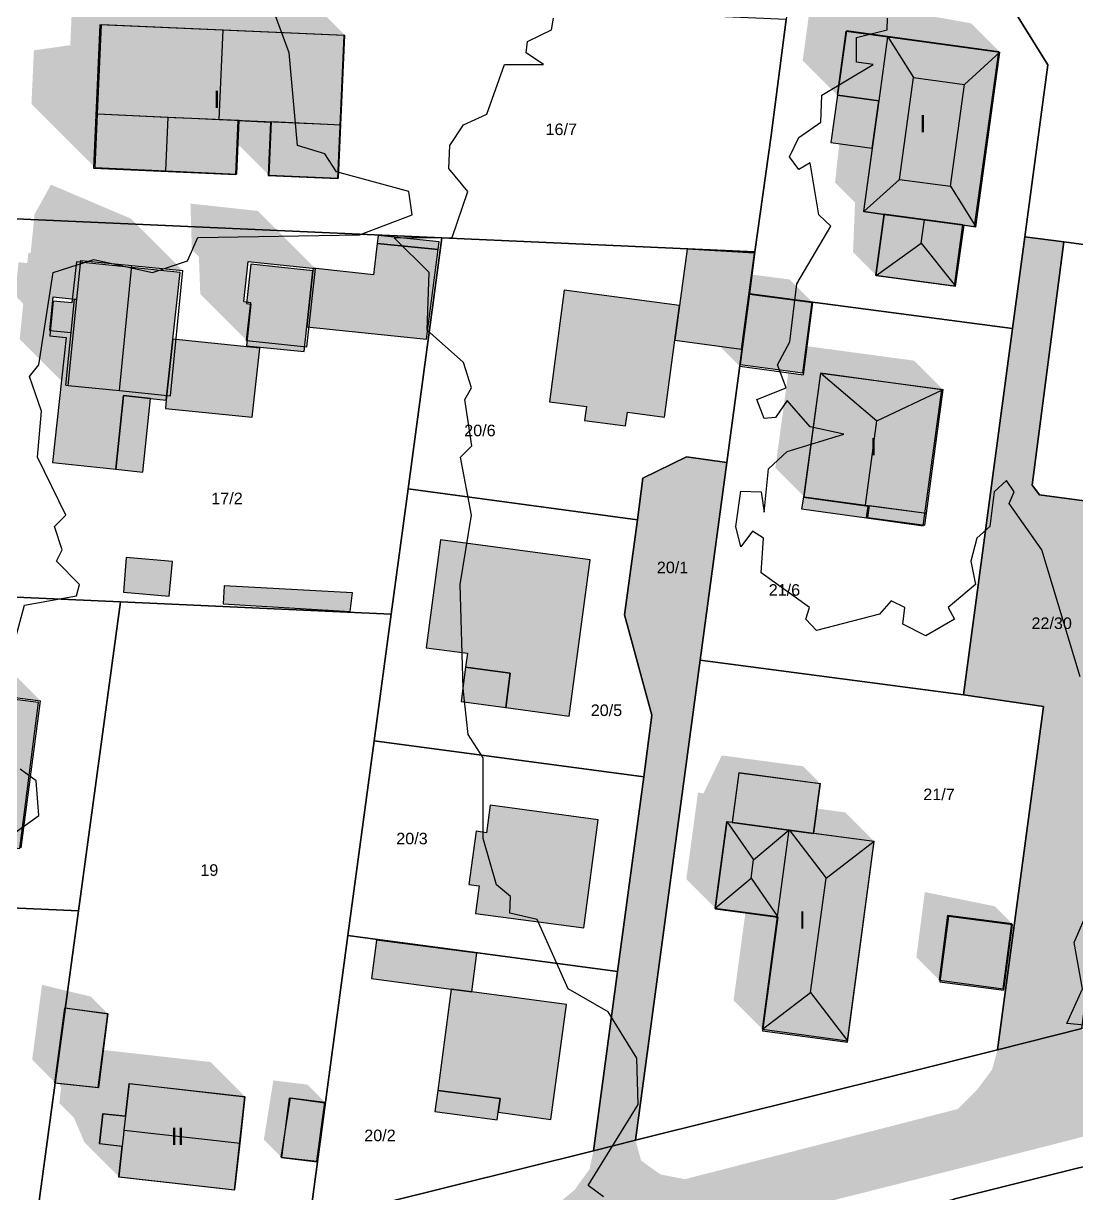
# Model space of a CAD drawing. Header units: millimetres. Extents: x 238 to 3518, y -74 to 2735.
# Drawn here: x 1710.4 to 1801.6, y 1655.5 to 1756.8 of the extents above; entities that cross this region are included whole.
import ezdxf
from ezdxf.enums import TextEntityAlignment as Align

# ---------------------------------------------------------------- set-up
doc = ezdxf.new("R2010")
doc.units = ezdxf.units.MM
for name, color, linetype in [('LP_Flurstueck_bez', 7, 'Continuous'), ('LP_Flurstuecke', 8, 'Continuous'), ('LP_Gebaeude_Dachaufsicht', 9, 'Continuous'), ('LP_Gebaeude_Dachschatten', 253, 'Continuous'), ('LP_Gebaeude_F', 254, 'Continuous'), ('LP_Gebaeude_Geschosszahl', 7, 'Continuous'), ('LP_Gebaeude_Schatten', 7, 'Continuous'), ('LP_Gebaeude_U', 7, 'Continuous'), ('LP_Topographie_Hoehenlinien', 8, 'Continuous'), ('LP_Verkehr_Strassen', 9, 'Continuous')]:
    doc.layers.add(name, color=color, linetype=linetype)
doc.styles.get("Standard").update_dxf_attribs({"font": 'arial.ttf'})

msp = doc.modelspace()

# ---------------------------------------------------------------- hatches: boundary and pattern name
at = {"layer": 'LP_Gebaeude_Dachschatten'}
for points in [[(1717.16, 1756.68), (1716.82, 1748.93), (1723.46, 1748.63), (1724.95, 1748.57), (1727.35, 1748.46), (1727.7, 1756.22)], [(1786.23, 1743.27), (1787.44, 1752.09), (1785.23, 1755.6), (1784.47, 1750.05), (1783.9, 1745.94), (1783.15, 1740.49)], [(1787.44, 1752.09), (1791.85, 1751.48), (1794.92, 1754.27), (1785.23, 1755.6)], [(1716.82, 1748.93), (1716.61, 1744.28), (1722.74, 1744), (1722.95, 1748.66)], [(1784.94, 1740.24), (1784.21, 1734.96), (1788.1, 1737.74), (1788.38, 1739.77)], [(1779.43, 1726.5), (1777.99, 1715.79), (1783.28, 1715.08), (1784.26, 1722.38)], [(1790.01, 1725.08), (1779.43, 1726.5), (1784.26, 1722.38)], [(1778.81, 1686.7), (1779.39, 1690.98), (1772.35, 1691.92), (1771.77, 1687.64)], [(1773.38, 1682.79), (1773.6, 1684.4), (1771.29, 1687.71), (1770.28, 1680.21)], [(1773.6, 1684.4), (1776.69, 1686.98), (1771.77, 1687.64), (1771.29, 1687.71)], [(1778.54, 1672.92), (1779.87, 1682.79), (1776.69, 1686.98), (1775.68, 1679.48), (1774.37, 1669.72)], [(1779.87, 1682.79), (1784.04, 1685.99), (1778.81, 1686.7), (1776.69, 1686.98)], [(1729.16, 1659.86), (1729.61, 1663.89), (1719.58, 1665.02), (1719.27, 1662.2), (1719.14, 1660.98)]]:
    msp.add_hatch(color=253, dxfattribs=at).paths.add_polyline_path(points)
at = {"layer": 'LP_Gebaeude_F'}
for points in [[(1716.48, 1744.23), (1728.79, 1743.7), (1728.99, 1748.36), (1731.8, 1748.23), (1731.6, 1743.6), (1737.62, 1743.33), (1738.16, 1755.73), (1717.02, 1756.65)], [(1780.87, 1750.54), (1784.44, 1750.05), (1783.87, 1745.96), (1783.12, 1740.51), (1784.88, 1740.26), (1791.7, 1739.33), (1792.73, 1739.19), (1794.82, 1754.3), (1781.64, 1756.12)], [(1780.3, 1746.45), (1783.87, 1745.96), (1784.44, 1750.05), (1780.87, 1750.54)], [(1784.15, 1734.98), (1790.98, 1734.05), (1791.7, 1739.33), (1784.88, 1740.26)], [(1734.94, 1730.51), (1745.3, 1729.44), (1746.31, 1737.19), (1741.63, 1737.66), (1741.02, 1737.72), (1740.7, 1735.02), (1735.49, 1735.58), (1735.46, 1735.36)], [(1741.02, 1737.72), (1741.63, 1737.66), (1746.31, 1737.19), (1746.4, 1737.87), (1741.1, 1738.42)], [(1766.79, 1729.35), (1772.56, 1728.57), (1773.68, 1736.88), (1767.86, 1737.22), (1767.18, 1732.35)], [(1712.69, 1729.73), (1714.12, 1729.58), (1712.94, 1718.77), (1718.4, 1718.2), (1719.07, 1724.56), (1721.41, 1724.31), (1722.77, 1724.15), (1723.35, 1729.44), (1723.99, 1735.22), (1715.01, 1736.13), (1714.61, 1732.57), (1713, 1732.74)], [(1729.71, 1728.87), (1734.71, 1728.37), (1734.94, 1730.51), (1735.46, 1735.36), (1730.09, 1735.94), (1729.73, 1732.52), (1730.1, 1732.48)], [(1755.94, 1724.03), (1759.14, 1723.6), (1758.98, 1722.41), (1762.52, 1721.93), (1762.68, 1723.13), (1765.89, 1722.69), (1766.79, 1729.35), (1767.18, 1732.35), (1757.21, 1733.68)], [(1772.43, 1727.24), (1777.85, 1726.52), (1778.66, 1732.63), (1773.24, 1733.35)], [(1722.7, 1723.45), (1730.2, 1722.68), (1730.88, 1728.66), (1723.35, 1729.44), (1722.77, 1724.15)], [(1777.91, 1715.77), (1783.51, 1714.99), (1783.37, 1713.97), (1788.28, 1713.29), (1789.89, 1725.06), (1779.38, 1726.5)], [(1718.4, 1718.2), (1720.76, 1717.94), (1721.41, 1724.31), (1719.07, 1724.56)], [(1777.75, 1714.76), (1783.37, 1713.97), (1783.51, 1714.99), (1777.91, 1715.77)], [(1745.27, 1702.74), (1748.85, 1702.26), (1748.68, 1701.06), (1752.55, 1700.55), (1752.16, 1697.57), (1757.65, 1696.83), (1759.45, 1710.35), (1746.52, 1712.09)], [(1719.08, 1707.55), (1723.03, 1707.21), (1723.32, 1710.21), (1719.31, 1710.55)], [(1727.7, 1706.54), (1738.69, 1705.86), (1738.88, 1707.5), (1727.79, 1708.09)], [(1748.29, 1698.09), (1752.16, 1697.57), (1752.55, 1700.55), (1748.68, 1701.06)], [(1700.14, 1686.63), (1710.11, 1685.36), (1711.71, 1698.01), (1701.75, 1699.28)], [(1771.76, 1687.61), (1778.78, 1686.67), (1779.36, 1690.97), (1772.33, 1691.9)], [(1748.96, 1682.25), (1749.86, 1682.13), (1749.54, 1679.75), (1758.9, 1678.49), (1760.16, 1687.85), (1750.8, 1689.11), (1750.48, 1686.73), (1749.58, 1686.86)], [(1770.27, 1680.14), (1775.69, 1679.42), (1774.37, 1669.59), (1781.73, 1668.61), (1784.05, 1685.96), (1778.78, 1686.67), (1771.76, 1687.61), (1771.28, 1687.67)], [(1789.72, 1673.82), (1795.25, 1673.1), (1796, 1678.77), (1790.46, 1679.49)], [(1740.55, 1674.12), (1747.44, 1673.2), (1749.22, 1672.97), (1749.66, 1676.32), (1740.98, 1677.44)], [(1746.28, 1664.44), (1751.67, 1663.73), (1751.51, 1662.54), (1756.07, 1661.92), (1757.4, 1671.88), (1749.22, 1672.97), (1747.44, 1673.2)], [(1713.11, 1665.08), (1716.87, 1664.69), (1717.73, 1671.05), (1713.98, 1671.55)], [(1716.96, 1659.83), (1718.93, 1659.61), (1718.63, 1656.96), (1728.67, 1655.84), (1729.57, 1663.89), (1719.53, 1665.01), (1719.21, 1662.2), (1717.25, 1662.42)], [(1732.75, 1658.64), (1735.84, 1658.24), (1736.51, 1663.32), (1733.42, 1663.77)], [(1746.03, 1662.61), (1751.42, 1661.9), (1751.51, 1662.54), (1751.67, 1663.73), (1746.28, 1664.44)]]:
    msp.add_hatch(color=254, dxfattribs=at).paths.add_polyline_path(points)
at = {"layer": 'LP_Gebaeude_Schatten'}
for points in [[(1711.32, 1754.43), (1714.47, 1754.88), (1714.66, 1759.18), (1720.7, 1763.22), (1736.23, 1757.75), (1738.23, 1755.75), (1717.16, 1756.68), (1716.82, 1748.93), (1716.61, 1744.28), (1711.11, 1749.78), (1711.32, 1754.43)], [(1785.23, 1755.6), (1781.61, 1756.1), (1780.85, 1750.55), (1777.85, 1753.55), (1778.61, 1759.1), (1782.23, 1758.6), (1792.42, 1756.77), (1794.92, 1754.27), (1785.23, 1755.6)], [(1782.38, 1741.26), (1780.65, 1742.99), (1781.23, 1748.27), (1781.52, 1750.45), (1784.47, 1750.05), (1783.9, 1745.94), (1783.15, 1740.49), (1784.94, 1740.24), (1784.21, 1734.96), (1782.21, 1736.96), (1782.38, 1741.26)], [(1729.08, 1748.38), (1731.88, 1748.26), (1731.68, 1743.63), (1728.98, 1746.32), (1729.08, 1748.38)], [(1711.38, 1740.26), (1712.8, 1742.81), (1719.71, 1739.87), (1724.21, 1735.37), (1715.38, 1736.26), (1715.04, 1732.89), (1714.84, 1732.91), (1712.99, 1733.09), (1712.7, 1730.2), (1714.55, 1730.02), (1714.09, 1725.45), (1710.09, 1729.45), (1710.4, 1732.5), (1709.7, 1733.2), (1709.99, 1736.09), (1710.75, 1736.02), (1710.84, 1736.91), (1711.04, 1736.89), (1711.38, 1740.26)], [(1724.99, 1737.19), (1724.87, 1741.17), (1730.68, 1740.54), (1735.68, 1735.54), (1729.87, 1736.17), (1729.49, 1732.69), (1730.08, 1732.62), (1729.72, 1729.33), (1725.72, 1733.33), (1725.6, 1736.58), (1724.99, 1737.19)], [(1771.26, 1735.32), (1776.74, 1734.6), (1778.74, 1732.6), (1773.26, 1733.32), (1772.41, 1727.1), (1770.41, 1729.1), (1771.26, 1735.32)], [(1779.43, 1726.5), (1777.99, 1715.79), (1775.49, 1718.29), (1776.6, 1726.54), (1777.92, 1726.36), (1778.24, 1728.83), (1787.51, 1727.58), (1790.01, 1725.08), (1779.43, 1726.5)], [(1783.62, 1715.04), (1783.48, 1714.01), (1782.27, 1715.22), (1783.62, 1715.04)], [(1709.36, 1704.55), (1702.87, 1705.43), (1702.4, 1701.97), (1708.35, 1701.16), (1709.4, 1700.64), (1711.9, 1698.14), (1702, 1699.45), (1700.32, 1686.71), (1697.32, 1689.71), (1699, 1702.45), (1700.89, 1704.73), (1700.87, 1707.43), (1707.86, 1706.05), (1709.36, 1704.55)], [(1768.79, 1690.21), (1769.27, 1690.14), (1770.85, 1693.42), (1777.89, 1692.48), (1779.39, 1690.98), (1772.35, 1691.92), (1771.77, 1687.64), (1771.29, 1687.71), (1770.28, 1680.21), (1767.78, 1682.71), (1768.79, 1690.21)], [(1778.81, 1686.7), (1779.1, 1688.82), (1781.54, 1688.49), (1784.04, 1685.99), (1778.81, 1686.7)], [(1771.77, 1687.64), (1778.81, 1686.7), (1776.69, 1686.98), (1771.77, 1687.64)], [(1794.46, 1680.37), (1795.96, 1678.87), (1790.42, 1679.6), (1789.69, 1673.96), (1787.69, 1675.96), (1788.42, 1681.6), (1794.46, 1680.37)], [(1772.9, 1679.86), (1775.68, 1679.48), (1774.37, 1669.72), (1771.87, 1672.22), (1772.9, 1679.86)], [(1716.25, 1672.55), (1717.75, 1671.05), (1714.02, 1671.57), (1713.17, 1665.09), (1711.17, 1667.09), (1712.02, 1673.57), (1716.25, 1672.55)], [(1729.61, 1663.89), (1719.58, 1665.02), (1719.27, 1662.2), (1717.31, 1662.42), (1717.02, 1659.83), (1718.98, 1659.61), (1718.99, 1659.61), (1718.69, 1656.95), (1715.69, 1659.95), (1714.79, 1662.05), (1713.52, 1663.33), (1713.67, 1664.68), (1713.51, 1665.05), (1716.94, 1664.68), (1717.35, 1667.93), (1726.61, 1666.89), (1729.61, 1663.89)], [(1732.04, 1665.3), (1735.01, 1664.93), (1736.51, 1663.43), (1733.54, 1663.8), (1732.72, 1658.66), (1731.22, 1660.16), (1732.04, 1665.3)]]:
    msp.add_hatch(color=7, dxfattribs=at).paths.add_polyline_path(points)
at = {"layer": 'LP_Verkehr_Strassen'}
for points in [[(1684.95, 1630.49), (1691.98, 1632.44), (1711.15, 1637.4), (1790.26, 1657.39), (1961.12, 1701.14), (1963.45, 1700.95), (1965.01, 1700.21), (1965.96, 1698.57), (1974.99, 1700.55), (1975.95, 1702.44), (1977.38, 1703.89), (1979.48, 1704.73), (1982.82, 1705.37), (2008.39, 1706.67), (2070.66, 1709.79), (2097.35, 1711.14), (2100.3, 1711.45), (2103.91, 1712.08), (2108.9, 1713.37), (2114.41, 1714.95), (2118.28, 1716.86), (2121.14, 1718.44), (2122.96, 1719.16), (2125.74, 1719.56), (2128.28, 1719.63), (2131.61, 1719.24), (2133.86, 1718.62), (2136.34, 1717.56), (2138.1, 1716.53), (2140.74, 1715.43), (2144.02, 1714.64), (2147.73, 1714.7), (2159.2, 1716.02), (2151.7, 1720.1), (2147.65, 1719.4), (2144.23, 1719.56), (2141.69, 1720.51), (2139.63, 1722.02), (2138.36, 1723.86), (2137.87, 1725.4), (2137.57, 1727.59), (2130.34, 1733.9), (2127.01, 1729.79), (2123.6, 1726.38), (2118.67, 1723.05), (2113.52, 1720.45), (2108.36, 1718.52), (2102.64, 1717.02), (2095.81, 1716.06), (2049.86, 1714.95), (2047, 1715.11), (2045.17, 1715.59), (2043.91, 1716.77), (2031.69, 1716.13), (2030.92, 1714.55), (2029.38, 1713.76), (2026.84, 1713.21), (1985.72, 1710.9), (1981.67, 1710.59), (1978.26, 1709.63), (1975.09, 1708.13), (1972.39, 1706.54), (1970.08, 1705.9), (1967.47, 1705.82), (1964.93, 1706.22), (1962.15, 1706.62), (1959.45, 1706.22), (1919.84, 1696.14), (1863.25, 1681.68), (1859.67, 1681.14), (1856.58, 1681.61), (1853.98, 1682.73), (1839.81, 1679.19), (1839.04, 1677.79), (1837.64, 1675.9), (1835.03, 1674.06), (1831.33, 1672.79), (1805.91, 1666.39), (1803.83, 1667.04), (1802.59, 1668.16), (1802.02, 1669.78), (1806.03, 1699.66), (1808.04, 1714.67), (1798.34, 1715.97), (1797.7, 1716.8), (1800.46, 1737.85), (1797.09, 1738.3), (1796.02, 1730.37), (1791.76, 1698.65), (1798.7, 1697.66), (1794.71, 1667.95), (1794.24, 1666.23), (1792.96, 1664.5), (1791.26, 1662.82), (1767.65, 1656.75), (1765.53, 1657.17), (1763.87, 1658.36), (1763.39, 1660.12), (1759.74, 1659.21), (1759.41, 1657.63), (1758.11, 1655.82), (1756.01, 1654.09), (1694.02, 1638.79), (1689.27, 1637.85), (1685.89, 1637.67)], [(1759.74, 1659.21), (1763.39, 1660.12), (1768.97, 1701.65), (1771.28, 1718.78), (1767.81, 1719.25), (1764.03, 1717.42), (1763.55, 1713.82), (1762.44, 1705.6), (1764.81, 1696.91), (1764.09, 1691.56), (1761.82, 1674.72)]]:
    msp.add_hatch(color=9, dxfattribs=at).paths.add_polyline_path(points)

# ---------------------------------------------------------------- linework, layer by layer
at = {"layer": 'LP_Flurstuecke', "color": 8}
for points in [[(1790.01, 1767.74), (1799.07, 1753.18), (1797.09, 1738.3), (1800.46, 1737.85), (1810.96, 1736.45), (1812.43, 1747.38), (1815.62, 1771.23), (1818.95, 1796.02), (1803.92, 1796.71), (1803.65, 1794.77), (1801.16, 1776.2), (1791.22, 1776.64)], [(1773.24, 1733.36), (1796.02, 1730.37), (1797.09, 1738.3), (1799.07, 1753.18), (1790.01, 1767.74), (1791.22, 1776.64), (1779.17, 1777.17), (1776.43, 1757.1), (1775.11, 1747.07), (1773.72, 1736.99)], [(1705.87, 1740.02), (1746.61, 1738.21), (1773.72, 1736.99), (1775.11, 1747.07), (1776.43, 1757.1), (1708.61, 1760.11), (1707.24, 1750.1)], [(1701.43, 1707.48), (1718.82, 1706.7), (1742.24, 1705.65), (1743.7, 1716.5), (1746.61, 1738.21), (1705.87, 1740.02), (1705.25, 1735.46)], [(1743.7, 1716.5), (1763.55, 1713.82), (1764.03, 1717.42), (1767.81, 1719.25), (1771.28, 1718.78), (1773.24, 1733.36), (1773.72, 1736.99), (1746.61, 1738.21)], [(1791.76, 1698.65), (1798.7, 1697.66), (1794.71, 1667.95), (1802.02, 1669.78), (1806.03, 1699.66), (1808.04, 1714.67), (1798.34, 1715.97), (1797.7, 1716.8), (1800.46, 1737.85), (1797.09, 1738.3), (1796.02, 1730.37)], [(1797.7, 1716.8), (1798.34, 1715.97), (1808.04, 1714.67), (1809.23, 1723.52), (1810.96, 1736.45), (1800.46, 1737.85)], [(1768.97, 1701.65), (1791.76, 1698.65), (1796.02, 1730.37), (1773.24, 1733.36), (1771.28, 1718.78)], [(1759.74, 1659.21), (1763.39, 1660.12), (1768.97, 1701.65), (1771.28, 1718.78), (1767.81, 1719.25), (1764.03, 1717.42), (1763.55, 1713.82), (1762.44, 1705.6), (1764.81, 1696.91), (1764.09, 1691.56), (1761.82, 1674.72)], [(1740.76, 1694.69), (1764.09, 1691.56), (1764.81, 1696.91), (1762.44, 1705.6), (1763.55, 1713.82), (1743.7, 1716.5), (1742.24, 1705.65)], [(1691.8, 1681.02), (1715.18, 1679.96), (1718.82, 1706.7), (1701.43, 1707.48), (1695.45, 1707.75)], [(1710.7, 1647.01), (1735.17, 1653.09), (1738.5, 1677.85), (1740.76, 1694.69), (1742.24, 1705.65), (1718.82, 1706.7), (1715.18, 1679.96)], [(1763.39, 1660.12), (1786.32, 1665.84), (1794.71, 1667.95), (1798.7, 1697.66), (1791.76, 1698.65), (1768.97, 1701.65)], [(1738.5, 1677.85), (1761.82, 1674.72), (1764.09, 1691.56), (1740.76, 1694.69)], [(1790.89, 1655.02), (1798.56, 1624.89), (1799.52, 1621.12), (1808.07, 1587.45), (1840.87, 1595.93), (1847.52, 1566.2), (1862.9, 1576.03), (1870.23, 1578.12), (1877.51, 1580.85), (1903.43, 1589.63), (1905.2, 1590.33), (1934.4, 1596.33), (1932, 1613.72), (1931.18, 1620.44), (1929.97, 1630.29), (1929.85, 1631.27), (1928.84, 1638.36), (1921.96, 1686.7), (1921.82, 1687.69)], [(1687.73, 1651.04), (1693.78, 1642.75), (1710.7, 1647.01), (1715.18, 1679.96), (1691.8, 1681.02)], [(1735.17, 1653.09), (1759.74, 1659.21), (1761.82, 1674.72), (1738.5, 1677.85)]]:
    msp.add_lwpolyline(points, close=True, dxfattribs=at)
for points in [[(2067.1, 1717.99), (2051.22, 1717.15), (2043.91, 1716.77), (2031.69, 1716.13), (2026.67, 1715.86), (2008.45, 1714.9), (1986.98, 1713.77), (1975.82, 1713.18), (1965.44, 1710.58), (1939.25, 1704.04), (1918.92, 1698.96), (1902.82, 1694.94), (1883.88, 1690.21), (1862.88, 1684.96), (1853.98, 1682.73), (1839.81, 1679.19), (1834.15, 1677.8), (1802.02, 1669.78), (1794.71, 1667.95), (1786.32, 1665.84), (1763.39, 1660.12), (1759.74, 1659.21), (1735.17, 1653.09)], [(1692.25, 1630.4), (1711.62, 1635.22), (1738.83, 1642.02), (1768.55, 1649.44), (1790.89, 1655.02), (1921.82, 1687.69), (1940.21, 1692.28), (1965.96, 1698.57), (1974.99, 1700.55), (1980.23, 1701.69), (2008.38, 1703.19), (2033.62, 1704.53), (2039.96, 1704.87), (2069.77, 1706.44)]]:
    msp.add_lwpolyline(points, dxfattribs=at)
at = {"layer": 'LP_Gebaeude_Dachaufsicht', "color": 9}
for p, q in [((1716.82, 1748.93, 76.24), (1717.16, 1756.68, 76.24)), ((1717.16, 1756.68, 76.24), (1727.7, 1756.22, 82.67)), ((1727.35, 1748.46, 82.67), (1727.7, 1756.22, 82.67)), ((1727.7, 1756.22, 82.67), (1738.23, 1755.75, 76.24)), ((1780.85, 1750.55, 78.95), (1781.61, 1756.1, 78.95)), ((1781.61, 1756.1, 78.95), (1785.23, 1755.6, 78.95)), ((1737.89, 1747.99, 76.24), (1738.23, 1755.75, 76.24)), ((1784.47, 1750.05, 78.95), (1785.23, 1755.6, 78.95)), ((1785.23, 1755.6, 78.95), (1787.44, 1752.09, 81.96)), ((1785.23, 1755.6, 78.95), (1794.92, 1754.27, 78.95)), ((1791.85, 1751.48, 81.96), (1794.92, 1754.27, 78.95)), ((1792.84, 1739.15, 78.95), (1794.92, 1754.27, 78.95)), ((1786.23, 1743.27, 81.96), (1787.44, 1752.09, 81.96)), ((1787.44, 1752.09, 81.96), (1791.85, 1751.48, 81.96)), ((1790.64, 1742.67, 81.96), (1791.85, 1751.48, 81.96)), ((1780.85, 1750.55, 78.95), (1784.47, 1750.05, 78.95)), ((1783.9, 1745.94, 78.95), (1784.47, 1750.05, 78.95)), ((1716.61, 1744.28, 80.3), (1716.82, 1748.93, 80.3)), ((1716.82, 1748.93, 80.3), (1722.95, 1748.66, 81.64)), ((1716.82, 1748.93, 76.24), (1723.46, 1748.63, 80.3)), ((1722.74, 1744, 81.64), (1722.95, 1748.66, 81.64)), ((1722.95, 1748.66, 81.64), (1724.95, 1748.57, 81.2)), ((1723.46, 1748.63, 80.3), (1724.95, 1748.57, 81.2)), ((1724.95, 1748.57, 81.2), (1729.08, 1748.38, 80.3)), ((1724.95, 1748.57, 81.2), (1727.35, 1748.46, 82.67)), ((1727.35, 1748.46, 82.67), (1736.73, 1748.04, 76.94)), ((1728.87, 1743.73, 80.3), (1729.08, 1748.38, 80.3)), ((1731.68, 1743.63, 76.94), (1731.88, 1748.26, 76.94)), ((1731.88, 1748.26, 76.94), (1736.73, 1748.04, 76.94)), ((1736.73, 1748.04, 76.94), (1737.89, 1747.99, 76.24)), ((1736.73, 1748.04, 76.94), (1737.89, 1747.99, 76.94)), ((1737.68, 1743.36, 76.94), (1737.89, 1747.99, 76.94)), ((1783.15, 1740.49, 78.95), (1783.9, 1745.94, 78.95)), ((1716.61, 1744.28, 80.3), (1722.74, 1744, 81.64)), ((1722.74, 1744, 81.64), (1728.87, 1743.73, 80.3)), ((1731.68, 1743.63, 76.94), (1737.68, 1743.36, 76.94)), ((1783.15, 1740.49, 78.95), (1786.23, 1743.27, 81.96)), ((1786.23, 1743.27, 81.96), (1790.64, 1742.67, 81.96)), ((1790.64, 1742.67, 81.96), (1792.84, 1739.15, 78.95)), ((1783.15, 1740.49, 78.95), (1784.94, 1740.24, 78.95)), ((1784.21, 1734.96, 78.38), (1784.94, 1740.24, 78.38)), ((1784.94, 1740.24, 78.38), (1788.38, 1739.77, 81.64)), ((1784.94, 1740.24, 78.95), (1791.82, 1739.29, 78.95)), ((1788.1, 1737.74, 81.64), (1788.38, 1739.77, 81.64)), ((1788.38, 1739.77, 81.64), (1791.82, 1739.29, 78.38)), ((1791.09, 1734.02, 78.38), (1791.82, 1739.29, 78.38)), ((1791.82, 1739.29, 78.95), (1792.84, 1739.15, 78.95)), ((1784.21, 1734.96, 78.38), (1788.1, 1737.74, 81.64)), ((1788.1, 1737.74, 81.64), (1791.09, 1734.02, 78.38)), ((1715.04, 1732.89, 78.46), (1715.38, 1736.26, 78.46)), ((1715.38, 1736.26, 78.46), (1719.8, 1735.81, 82.56)), ((1718.72, 1724.99, 82.56), (1719.8, 1735.81, 82.56)), ((1719.8, 1735.81, 82.56), (1724.21, 1735.37, 78.46)), ((1729.49, 1732.69, 79.3), (1729.87, 1736.17, 79.3)), ((1729.87, 1736.17, 79.3), (1735.68, 1735.54, 79.3)), ((1723.13, 1724.55, 78.46), (1724.21, 1735.37, 78.46)), ((1734.95, 1728.77, 79.3), (1735.68, 1735.54, 79.3)), ((1784.21, 1734.96, 78.38), (1791.09, 1734.02, 78.38)), ((1712.7, 1730.2, 77.13), (1712.99, 1733.09, 77.13)), ((1712.99, 1733.09, 77.13), (1714.84, 1732.91, 77.13)), ((1714.09, 1725.45, 78.46), (1714.84, 1732.91, 78.46)), ((1714.3, 1725.43, 78.46), (1715.04, 1732.89, 78.46)), ((1714.55, 1730.02, 77.13), (1714.84, 1732.91, 77.13)), ((1714.84, 1732.91, 78.46), (1715.04, 1732.89, 78.46)), ((1729.49, 1732.69, 79.3), (1730.08, 1732.62, 79.3)), ((1729.72, 1729.33, 79.3), (1730.08, 1732.62, 79.3)), ((1772.41, 1727.1, 77.78), (1773.26, 1733.32, 77.78)), ((1773.26, 1733.32, 77.78), (1778.74, 1732.6, 77.78)), ((1777.92, 1726.36, 77.78), (1778.74, 1732.6, 77.78)), ((1712.7, 1730.2, 77.13), (1714.55, 1730.02, 77.13)), ((1729.72, 1729.33, 79.3), (1734.95, 1728.77, 79.3)), ((1772.41, 1727.1, 77.78), (1777.92, 1726.36, 77.78)), ((1777.99, 1715.79, 78.9), (1779.43, 1726.5, 78.9)), ((1779.43, 1726.5, 78.9), (1784.26, 1722.38, 82.96)), ((1779.43, 1726.5, 78.9), (1790.01, 1725.08, 78.9)), ((1714.09, 1725.45, 78.46), (1714.3, 1725.43, 78.46)), ((1714.3, 1725.43, 78.46), (1718.72, 1724.99, 82.56)), ((1718.72, 1724.99, 82.56), (1723.13, 1724.55, 78.46)), ((1784.26, 1722.38, 82.96), (1790.01, 1725.08, 78.9)), ((1788.57, 1714.37, 78.9), (1790.01, 1725.08, 78.9)), ((1783.28, 1715.08, 82.96), (1784.26, 1722.38, 82.96)), ((1777.99, 1715.79, 78.9), (1783.28, 1715.08, 82.96)), ((1783.28, 1715.08, 82.96), (1788.57, 1714.37, 78.9)), ((1783.48, 1714.01, 78.9), (1783.62, 1715.04, 78.9)), ((1783.62, 1715.04, 78.9), (1788.57, 1714.37, 78.9)), ((1788.43, 1713.34, 78.9), (1788.57, 1714.37, 78.9)), ((1783.48, 1714.01, 78.9), (1788.43, 1713.34, 78.9)), ((1706.95, 1698.8, 80.85), (1711.9, 1698.14, 76.6)), ((1710.22, 1685.41, 76.6), (1711.9, 1698.14, 76.6)), ((1771.77, 1687.64, 78.11), (1772.35, 1691.92, 76.93)), ((1772.35, 1691.92, 76.93), (1779.39, 1690.98, 76.93)), ((1778.81, 1686.7, 78.11), (1779.39, 1690.98, 76.93)), ((1770.28, 1680.21, 78.22), (1771.29, 1687.71, 78.22)), ((1771.29, 1687.71, 78.22), (1771.77, 1687.64, 78.22)), ((1771.29, 1687.71, 78.22), (1773.6, 1684.4, 79.93)), ((1771.77, 1687.64, 78.22), (1776.69, 1686.98, 78.22)), ((1771.77, 1687.64, 78.11), (1778.81, 1686.7, 78.11)), ((1773.6, 1684.4, 79.93), (1776.69, 1686.98, 78.22)), ((1775.68, 1679.48, 78.22), (1776.69, 1686.98, 78.22)), ((1775.68, 1679.48, 78.36), (1776.69, 1686.98, 78.36)), ((1776.69, 1686.98, 78.36), (1778.81, 1686.7, 78.36)), ((1776.69, 1686.98, 78.36), (1779.87, 1682.79, 80.34)), ((1778.81, 1686.7, 78.36), (1784.04, 1685.99, 78.36)), ((1779.87, 1682.79, 80.34), (1784.04, 1685.99, 78.36)), ((1781.72, 1668.73, 78.36), (1784.04, 1685.99, 78.36)), ((1773.38, 1682.79, 79.93), (1773.6, 1684.4, 79.93)), ((1770.28, 1680.21, 78.22), (1773.38, 1682.79, 79.93)), ((1773.38, 1682.79, 79.93), (1775.68, 1679.48, 78.22)), ((1778.54, 1672.92, 80.34), (1779.87, 1682.79, 80.34)), ((1770.28, 1680.21, 78.22), (1775.68, 1679.48, 78.22)), ((1774.37, 1669.72, 78.36), (1775.68, 1679.48, 78.36)), ((1789.69, 1673.96, 77.22), (1790.42, 1679.6, 77.22)), ((1790.42, 1679.6, 77.22), (1795.96, 1678.87, 77.22)), ((1795.19, 1673.21, 77.22), (1795.96, 1678.87, 77.22)), ((1789.69, 1673.96, 77.22), (1795.19, 1673.21, 77.22)), ((1774.37, 1669.72, 78.36), (1778.54, 1672.92, 80.34)), ((1778.54, 1672.92, 80.34), (1781.72, 1668.73, 78.36)), ((1713.17, 1665.09, 76), (1714.02, 1671.57, 76)), ((1714.02, 1671.57, 76), (1717.75, 1671.05, 76)), ((1716.94, 1664.68, 76), (1717.75, 1671.05, 76)), ((1774.37, 1669.72, 78.36), (1781.72, 1668.73, 78.36)), ((1713.17, 1665.09, 76), (1716.94, 1664.68, 76)), ((1719.27, 1662.2, 81.35), (1719.58, 1665.02, 78.15)), ((1719.58, 1665.02, 78.15), (1729.61, 1663.89, 78.15)), ((1729.16, 1659.86, 82.73), (1729.61, 1663.89, 78.15)), ((1732.72, 1658.66, 75.91), (1733.54, 1663.8, 75.91)), ((1733.54, 1663.8, 75.91), (1736.51, 1663.43, 75.91)), ((1735.8, 1658.3, 75.91), (1736.51, 1663.43, 75.91)), ((1717.02, 1659.83, 78.15), (1717.31, 1662.42, 78.15)), ((1717.31, 1662.42, 78.15), (1719.27, 1662.2, 78.15)), ((1719.14, 1660.98, 82.73), (1719.27, 1662.2, 81.35)), ((1719.14, 1660.98, 78.15), (1719.27, 1662.2, 78.15)), ((1719.1, 1660.61, 82.31), (1719.14, 1660.98, 82.73)), ((1719.1, 1660.61, 78.15), (1719.14, 1660.98, 78.15)), ((1719.14, 1660.98, 82.73), (1729.16, 1659.86, 82.73)), ((1717.02, 1659.83, 78.15), (1718.98, 1659.61, 78.15)), ((1718.98, 1659.61, 78.15), (1719.1, 1660.61, 78.15)), ((1718.98, 1659.61, 81.17), (1719.1, 1660.61, 82.31)), ((1728.71, 1655.83, 78.15), (1729.16, 1659.86, 82.73)), ((1718.69, 1656.95, 78.15), (1718.99, 1659.61, 81.17)), ((1718.98, 1659.61, 81.17), (1718.99, 1659.61, 81.17)), ((1732.72, 1658.66, 75.91), (1735.8, 1658.3, 75.91)), ((1718.69, 1656.95, 78.15), (1728.71, 1655.83, 78.15))]:
    msp.add_line(p, q, dxfattribs=at)
at = {"layer": 'LP_Gebaeude_U', "color": 7}
for points in [[(1716.48, 1744.23), (1728.79, 1743.7), (1728.99, 1748.36), (1731.8, 1748.23), (1731.6, 1743.6), (1737.62, 1743.33), (1738.16, 1755.73), (1717.02, 1756.65)], [(1780.87, 1750.54), (1784.44, 1750.05), (1783.87, 1745.96), (1783.12, 1740.51), (1784.88, 1740.26), (1791.7, 1739.33), (1792.73, 1739.19), (1794.82, 1754.3), (1781.64, 1756.12)], [(1780.3, 1746.45), (1783.87, 1745.96), (1784.44, 1750.05), (1780.87, 1750.54)], [(1784.15, 1734.98), (1790.98, 1734.05), (1791.7, 1739.33), (1784.88, 1740.26)], [(1734.94, 1730.51), (1745.3, 1729.44), (1746.31, 1737.19), (1741.63, 1737.66), (1741.02, 1737.72), (1740.7, 1735.02), (1735.49, 1735.58), (1735.46, 1735.36)], [(1741.02, 1737.72), (1741.63, 1737.66), (1746.31, 1737.19), (1746.4, 1737.87), (1741.1, 1738.42)], [(1766.79, 1729.35), (1772.56, 1728.57), (1773.68, 1736.88), (1767.86, 1737.22), (1767.18, 1732.35)], [(1712.69, 1729.73), (1714.12, 1729.58), (1712.94, 1718.77), (1718.4, 1718.2), (1719.07, 1724.56), (1721.41, 1724.31), (1722.77, 1724.15), (1723.35, 1729.44), (1723.99, 1735.22), (1715.01, 1736.13), (1714.61, 1732.57), (1713, 1732.74)], [(1729.71, 1728.87), (1734.71, 1728.37), (1734.94, 1730.51), (1735.46, 1735.36), (1730.09, 1735.94), (1729.73, 1732.52), (1730.1, 1732.48)], [(1755.94, 1724.03), (1759.14, 1723.6), (1758.98, 1722.41), (1762.52, 1721.93), (1762.68, 1723.13), (1765.89, 1722.69), (1766.79, 1729.35), (1767.18, 1732.35), (1757.21, 1733.68)], [(1772.43, 1727.24), (1777.85, 1726.52), (1778.66, 1732.63), (1773.24, 1733.35)], [(1722.7, 1723.45), (1730.2, 1722.68), (1730.88, 1728.66), (1723.35, 1729.44), (1722.77, 1724.15)], [(1777.91, 1715.77), (1783.51, 1714.99), (1783.37, 1713.97), (1788.28, 1713.29), (1789.89, 1725.06), (1779.38, 1726.5)], [(1718.4, 1718.2), (1720.76, 1717.94), (1721.41, 1724.31), (1719.07, 1724.56)], [(1777.75, 1714.76), (1783.37, 1713.97), (1783.51, 1714.99), (1777.91, 1715.77)], [(1745.27, 1702.74), (1748.85, 1702.26), (1748.68, 1701.06), (1752.55, 1700.55), (1752.16, 1697.57), (1757.65, 1696.83), (1759.45, 1710.35), (1746.52, 1712.09)], [(1719.08, 1707.55), (1723.03, 1707.21), (1723.32, 1710.21), (1719.31, 1710.55)], [(1727.7, 1706.54), (1738.69, 1705.86), (1738.88, 1707.5), (1727.79, 1708.09)], [(1748.29, 1698.09), (1752.16, 1697.57), (1752.55, 1700.55), (1748.68, 1701.06)], [(1700.14, 1686.63), (1710.11, 1685.36), (1711.71, 1698.01), (1701.75, 1699.28)], [(1771.76, 1687.61), (1778.78, 1686.67), (1779.36, 1690.97), (1772.33, 1691.9)], [(1748.96, 1682.25), (1749.86, 1682.13), (1749.54, 1679.75), (1758.9, 1678.49), (1760.16, 1687.85), (1750.8, 1689.11), (1750.48, 1686.73), (1749.58, 1686.86)], [(1770.27, 1680.14), (1775.69, 1679.42), (1774.37, 1669.59), (1781.73, 1668.61), (1784.05, 1685.96), (1778.78, 1686.67), (1771.76, 1687.61), (1771.28, 1687.67)], [(1789.72, 1673.82), (1795.25, 1673.1), (1796, 1678.77), (1790.46, 1679.49)], [(1740.55, 1674.12), (1747.44, 1673.2), (1749.22, 1672.97), (1749.66, 1676.32), (1740.98, 1677.44)], [(1746.28, 1664.44), (1751.67, 1663.73), (1751.51, 1662.54), (1756.07, 1661.92), (1757.4, 1671.88), (1749.22, 1672.97), (1747.44, 1673.2)], [(1713.11, 1665.08), (1716.87, 1664.69), (1717.73, 1671.05), (1713.98, 1671.55)], [(1716.96, 1659.83), (1718.93, 1659.61), (1718.63, 1656.96), (1728.67, 1655.84), (1729.57, 1663.89), (1719.53, 1665.01), (1719.21, 1662.2), (1717.25, 1662.42)], [(1732.75, 1658.64), (1735.84, 1658.24), (1736.51, 1663.32), (1733.42, 1663.77)], [(1746.03, 1662.61), (1751.42, 1661.9), (1751.51, 1662.54), (1751.67, 1663.73), (1746.28, 1664.44)]]:
    msp.add_lwpolyline(points, close=True, dxfattribs=at)
at = {"layer": 'LP_Topographie_Hoehenlinien', "color": 8}
for points in [[(1709.64, 1703.22), (1710.52, 1706.42), (1715, 1707.22), (1715.27, 1708.22), (1713.29, 1710.22), (1713.76, 1711.22), (1713.1, 1713.22), (1714.09, 1714.22), (1711.62, 1719.22), (1711.98, 1723.22), (1710.93, 1726.22), (1711.74, 1727.22), (1713, 1735.21), (1716.52, 1736.34), (1721.58, 1735.21), (1724.61, 1736.21), (1725.51, 1738.25), (1739.51, 1738.47), (1744.06, 1740.21), (1743.77, 1742.21), (1737.51, 1743.92), (1736.51, 1745.49), (1734.12, 1746.21), (1733.42, 1754.21), (1731.93, 1758.21)], [(1760.62, 1655.22), (1759.28, 1656.22), (1763.62, 1663.22), (1763.51, 1667.22), (1761.03, 1671.22), (1757.56, 1673.22), (1754.86, 1679.22), (1752.51, 1679.78), (1752.56, 1681.22), (1751.34, 1682.22), (1750.2, 1686.22), (1750.21, 1693.22), (1748.91, 1695.22), (1748.46, 1699.22), (1748.22, 1708.22), (1749.2, 1714.22), (1748.24, 1719.22), (1749.21, 1720.22), (1748.61, 1724.22), (1749.19, 1725.22), (1748.51, 1727.43), (1745.36, 1730.22), (1745.54, 1735.21), (1742.5, 1738.21), (1747.51, 1738.23), (1748.87, 1742.21), (1747.24, 1744.21), (1747.31, 1746.21), (1748.51, 1748), (1750.51, 1748.9), (1752.04, 1753.21), (1755.41, 1753.21), (1753.93, 1754.21), (1754.05, 1755.21), (1756.1, 1756.21), (1756.28, 1757.21)], [(1801.86, 1700.22), (1798.55, 1711.22), (1795.71, 1715.22), (1796.16, 1716.22), (1795.5, 1717.22), (1794.42, 1716.22), (1794.06, 1713.22), (1792.92, 1712.22), (1792.39, 1710.22), (1792.81, 1708.22), (1790.45, 1706.22), (1790.98, 1705.22), (1788.51, 1703.78), (1786.51, 1704.78), (1786.68, 1706.22), (1785.51, 1706.81), (1784.51, 1705.63), (1779.06, 1704.22), (1778.12, 1705.22), (1778.45, 1706.22), (1774.26, 1709.22), (1774.45, 1712.22), (1773.51, 1712.84), (1772.51, 1711.48), (1772.07, 1713.22), (1772.51, 1716.29), (1774.26, 1716.22), (1774.51, 1714.46), (1774.88, 1718.22), (1776.51, 1719.73), (1781.4, 1721.22), (1778.51, 1721.86), (1776.51, 1724.13), (1775.51, 1722.65), (1774.51, 1722.57), (1773.89, 1724.22), (1776.43, 1725.22), (1775.68, 1727.22), (1776.74, 1729.22), (1777.34, 1734.22), (1780.29, 1739.21), (1779.24, 1740.21), (1778.51, 1744.71), (1777.51, 1744.13), (1776.72, 1745.21), (1777.51, 1746.9), (1779.41, 1748.21), (1779.51, 1750.56), (1783.95, 1753.21), (1782.51, 1753.42), (1782.51, 1755.53), (1785.15, 1756.21), (1785.19, 1757.21)], [(1703.52, 1682.33), (1711.75, 1688.22), (1711.51, 1691.22), (1710.14, 1692.22)], [(1806.5, 1669.68), (1800.7, 1670.22), (1802.08, 1673.22), (1801.35, 1677.22), (1802.64, 1680.22)]]:
    msp.add_lwpolyline(points, dxfattribs=at)

# ---------------------------------------------------------------- texts
at = {"layer": 'LP_Flurstueck_bez', "color": 7}
for s, p in [('16/7', (1756.96, 1747.6)), ('20/6', (1749.92, 1721.54)), ('17/2', (1728.03, 1715.66)), ('20/1', (1766.59, 1709.69)), ('21/6', (1776.27, 1707.74)), ('22/30', (1799.4, 1704.86)), ('20/5', (1760.87, 1697.33)), ('21/7', (1789.65, 1690.05)), ('20/3', (1744.04, 1686.23)), ('19', (1726.5, 1683.5)), ('20/2', (1741.27, 1660.54))]:
    msp.add_text(s, height=1, dxfattribs=at).set_placement(p, align=Align.MIDDLE_CENTER)
at = {"layer": 'LP_Gebaeude_Geschosszahl', "color": 7}
for s, p in [('I', (1727.16, 1750.2)), ('I', (1788.25, 1748.09)), ('I', (1783.99, 1720.14)), ('I', (1777.82, 1679.17)), ('II', (1723.74, 1660.46))]:
    msp.add_text(s, height=1.5, dxfattribs=at).set_placement(p, align=Align.MIDDLE_CENTER)

doc.saveas('drawing.dxf')
